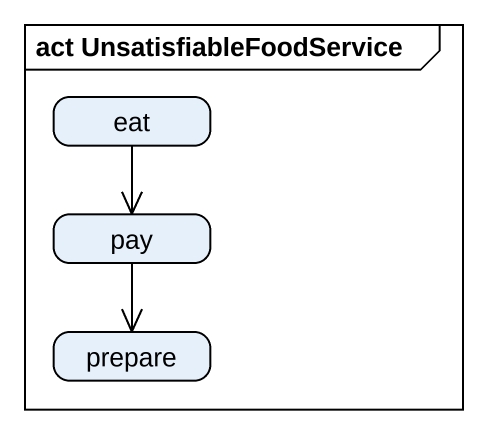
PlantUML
@startuml
mainframe act UnsatisfiableFoodService
hide empty description
state eat
state pay
state prepare
eat --> pay
pay --> prepare
@enduml
